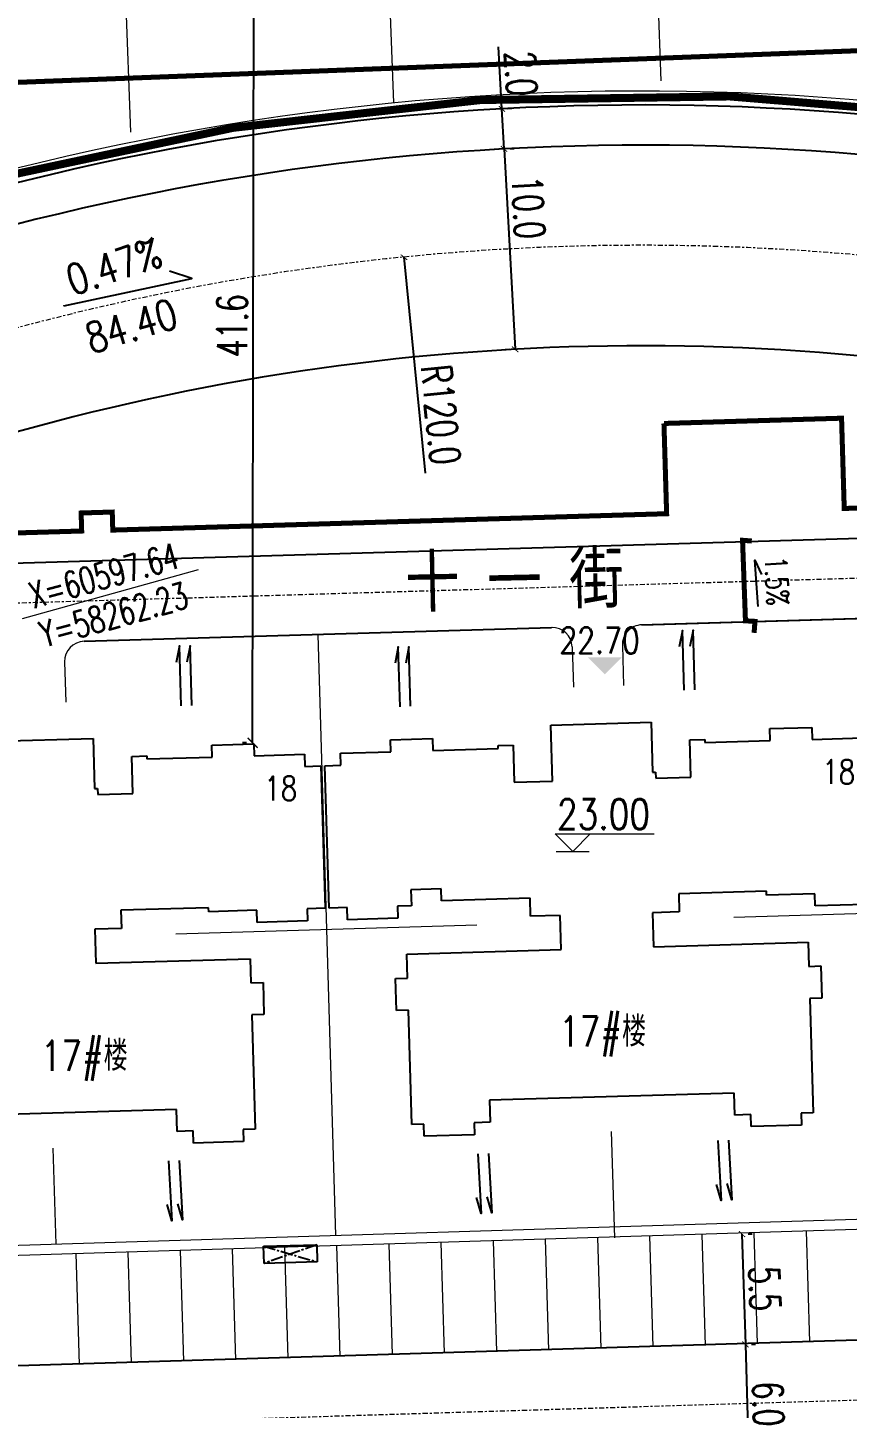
# Model space of a CAD drawing. Header units: inches. Extents: x 393 to 1582, y 246 to 1188.
# Drawn here: x 1228.2 to 1269.1, y 766.8 to 835.6 of the extents above; entities that cross this region are included whole.
import ezdxf

# ---------------------------------------------------------------- set-up
doc = ezdxf.new("R2010")
doc.units = ezdxf.units.IN
doc.header["$MEASUREMENT"] = 0
for name, pattern in [('ACAD_ISO10W100', [18.5, 12, -3, 0.5, -3]), ('CENTERX2', [4, 2.5, -0.5, 0.5, -0.5]), ('DASH', [0.35, 0.25, -0.1]), ('DASHED2', [0.375, 0.25, -0.125]), ('DOTE', [2.42, 2, -0.2, 0.02, -0.2])]:
    doc.linetypes.add(name, pattern=pattern)
for name, color, linetype, lineweight in [('buildelev', 2, 'Continuous', 20), ('FENCE', 100, 'Continuous', 18), ('parking', 30, 'Continuous', 18), ('ROAD', 1, 'Continuous', 25), ('ROAD-CENTER', 7, 'CENTERX2', 18), ('ROAD-ZB', 4, 'Continuous', 15), ('walk', 2, 'Continuous', 18), ('围墙', 75, 'FENCELINE1', 15), ('建筑型号', 2, 'Continuous', 18)]:
    doc.layers.add(name, color=color, linetype=linetype, lineweight=lineweight)
for name, color, linetype in [('DIM', 4, 'Continuous'), ('drain', 4, 'Continuous'), ('ELEV', 1, 'Continuous'), ('PUB_TEXT', 7, 'Continuous'), ('ROAD-TEXT', 4, 'Continuous'), ('roaddim', 2, 'Continuous'), ('roadradiu', 3, 'Continuous'), ('rod', 1, 'Continuous'), ('外墙', 42, 'Continuous'), ('建筑层数', 7, 'Continuous'), ('车库边线', 4, 'DOTE')]:
    doc.layers.add(name, color=color, linetype=linetype)
doc.styles.add('-黑体', font='simhei.ttf', dxfattribs={"width": 0.8})
doc.styles.add('_HZTXT', font='txt.shx', dxfattribs={"width": 0.8, "bigfont": 'hztxt.shx'})
doc.styles.add('DIM_FONT', font='SIMPLEX.shx', dxfattribs={"width": 0.8})
doc.styles.add('HZ', font='simplex.shx', dxfattribs={"width": 0.7, "bigfont": 'hztxt.shx'})
doc.styles.add('RO', font='romans.shx', dxfattribs={"width": 0.8})
doc.linetypes.add('FENCELINE1', pattern='A,0.25,-0.1,[133,ltypeshp.shx,S=0.1,R=0,X=-0.1,Y=0],-0.1,1', length=1.45)
doc.dimstyles.new('NORMAL', dxfattribs={"dimtxt": 1.5, "dimasz": 0.3, "dimexe": 0.5, "dimexo": 0.3, "dimgap": 0.3, "dimtad": 1, "dimdec": 1, "dimzin": 1, "dimdsep": 46, "dimtxsty": 'HZ', "dimblk": 'ARCHTICK', "dimcen": 0, "dimclrt": 256, "dimadec": 0, "dimazin": 0, "dimtfac": 1, "dimtdec": 1, "dimtofl": 0, "dimtmove": 0, "dimatfit": 3, "dimldrblk": 'ARCHTICK', "dimfxl": 1, "dimtolj": 2, "dimtzin": 0, "dimarcsym": 0})

# ---------------------------------------------------------------- blocks, each defined once
blk = doc.blocks.new('_ARCHTICK')
at = {"color": 0, "linetype": 'ByBlock', "const_width": 0.15}
blk.add_lwpolyline([(-0.5, -0.5), (0.5, 0.5)], dxfattribs=at)
blk = doc.blocks.new('*D66')
at = {"layer": 'DEFPOINTS', "color": 0, "ltscale": 0.3, "transparency": 16777216}
for p in [(1251.849, 831.529), (1251.849, 831.529), (1251.959, 829.532)]:
    blk.add_point(p, dxfattribs=at)
at = {"layer": 'roaddim', "color": 0, "lineweight": -2, "ltscale": 0.3, "transparency": 16777216}
for p, q in [((1251.849, 831.529), (1251.678, 834.624)), ((1251.959, 829.532), (1251.849, 831.529)), ((1252.148, 831.545), (1252.348, 831.556)), ((1252.258, 829.548), (1252.458, 829.559))]:
    blk.add_line(p, q, dxfattribs=at)
at = {"layer": 'roaddim', "color": 0, "lineweight": -2, "ltscale": 0.3, "transparency": 16777216, "xscale": 0.3, "yscale": 0.3, "zscale": 0.3}
for p, rotation in [((1251.849, 831.529), 93.15554104639143), ((1251.959, 829.532), 273.1555410463914)]:
    blk.add_blockref('_ARCHTICK', p, dxfattribs=dict(at, rotation=rotation))
at = {"layer": 'roaddim', "ltscale": 0.3, "transparency": 16777216, "insert": (1252.803, 833.284), "char_height": 1.5, "attachment_point": 5, "rotation": 273.15554, "style": 'HZ'}
blk.add_mtext('\\A2;2.0', dxfattribs=at)
blk = doc.blocks.new('*D67')
at = {"layer": 'DEFPOINTS', "color": 0, "ltscale": 0.3, "transparency": 16777216}
for p in [(1251.959, 829.532), (1252.509, 819.547), (1252.509, 819.547)]:
    blk.add_point(p, dxfattribs=at)
at = {"layer": 'roaddim', "color": 0, "lineweight": -2, "ltscale": 0.3, "transparency": 16777216}
for p, q in [((1251.659, 829.515), (1251.459, 829.504)), ((1251.959, 829.532), (1252.509, 819.547)), ((1252.21, 819.531), (1252.01, 819.52))]:
    blk.add_line(p, q, dxfattribs=at)
at = {"layer": 'roaddim', "color": 0, "lineweight": -2, "ltscale": 0.3, "transparency": 16777216, "xscale": 0.3, "yscale": 0.3, "zscale": 0.3}
for p, rotation in [((1251.959, 829.532), 93.1555410463128), ((1252.509, 819.547), 273.1555410463128)]:
    blk.add_blockref('_ARCHTICK', p, dxfattribs=dict(at, rotation=rotation))
at = {"layer": 'roaddim', "ltscale": 0.3, "transparency": 16777216, "insert": (1253.171, 826.616), "char_height": 1.5, "attachment_point": 5, "rotation": 273.15554, "style": 'HZ'}
blk.add_mtext('\\A2;10.0', dxfattribs=at)
blk = doc.blocks.new('*D74')
at = {"layer": 'DEFPOINTS', "color": 0, "ltscale": 0.3, "transparency": 16777216}
for p in [(1263.81, 775.452), (1263.979, 769.954), (1263.979, 769.954)]:
    blk.add_point(p, dxfattribs=at)
at = {"layer": 'roaddim', "color": 0, "lineweight": -2, "ltscale": 0.3, "transparency": 16777216}
for p, q in [((1263.81, 775.452), (1263.979, 769.954)), ((1264.11, 775.461), (1264.31, 775.467)), ((1264.279, 769.963), (1264.479, 769.969))]:
    blk.add_line(p, q, dxfattribs=at)
at = {"layer": 'roaddim', "color": 0, "lineweight": -2, "ltscale": 0.3, "transparency": 16777216, "xscale": 0.3, "yscale": 0.3, "zscale": 0.3}
for p, rotation in [((1263.81, 775.452), 91.7585100208513), ((1263.979, 769.954), 271.7585100208513)]:
    blk.add_blockref('_ARCHTICK', p, dxfattribs=dict(at, rotation=rotation))
at = {"layer": 'roaddim', "ltscale": 0.3, "transparency": 16777216, "insert": (1264.944, 772.735), "char_height": 1.5, "attachment_point": 5, "rotation": 271.75851, "style": 'HZ'}
blk.add_mtext('\\A2;5.5', dxfattribs=at)
blk = doc.blocks.new('*D75')
at = {"layer": 'DEFPOINTS', "color": 0, "ltscale": 0.3, "transparency": 16777216}
for p in [(1263.979, 769.954), (1264.164, 763.957), (1264.164, 763.957)]:
    blk.add_point(p, dxfattribs=at)
at = {"layer": 'roaddim', "color": 0, "lineweight": -2, "ltscale": 0.3, "transparency": 16777216}
for p, q in [((1263.979, 769.954), (1264.164, 763.957)), ((1264.279, 769.963), (1264.479, 769.97)), ((1264.464, 763.966), (1264.664, 763.972))]:
    blk.add_line(p, q, dxfattribs=at)
at = {"layer": 'roaddim', "color": 0, "lineweight": -2, "ltscale": 0.3, "transparency": 16777216, "xscale": 0.3, "yscale": 0.3, "zscale": 0.3}
for p, rotation in [((1263.979, 769.954), 91.76385416396388), ((1264.164, 763.957), 271.7638541639639)]:
    blk.add_blockref('_ARCHTICK', p, dxfattribs=dict(at, rotation=rotation))
at = {"layer": 'roaddim', "ltscale": 0.3, "transparency": 16777216, "insert": (1265.121, 766.988), "char_height": 1.5, "attachment_point": 5, "rotation": 271.76385, "style": 'HZ'}
blk.add_mtext('\\A2;6.0', dxfattribs=at)
blk = doc.blocks.new('bg')
at = {"layer": 'buildelev'}
blk.add_line((403415.903, 597892.095), (403417.408, 597892.095), dxfattribs=at)
blk.add_lwpolyline([(403417.451, 597892.89), (403416.656, 597892.095), (403415.86, 597892.89), (403420.35, 597892.89)], dxfattribs=at)
blk = doc.blocks.new('psss')
at = {"layer": 'drain', "ltscale": 3}
for points in [[(-2.979, 0.527), (0.007, 0.531), (-0.808, 0.714)], [(-2.967, -0.004), (0, 0), (-0.815, 0.183)]]:
    blk.add_lwpolyline(points, dxfattribs=at)
blk = doc.blocks.new('*D135')
at = {"layer": 'DEFPOINTS', "color": 0, "ltscale": 0.3, "transparency": 16777216}
for p in [(1335.248, 770.716), (1230.658, 748.136)]:
    blk.add_point(p, dxfattribs=at)
at = {"layer": 'roadradiu', "color": 0, "lineweight": -2, "ltscale": 0.3, "transparency": 16777216}
blk.add_line((1329.139, 769.397), (1335.248, 770.716), dxfattribs=at)
at = {"layer": 'roadradiu', "color": 0, "lineweight": -2, "ltscale": 0.3, "transparency": 16777216, "xscale": 0.3, "yscale": 0.3, "zscale": 0.3, "rotation": 12.18248705883237}
blk.add_blockref('_ARCHTICK', (1335.248, 770.716), dxfattribs=at)
at = {"layer": 'roadradiu', "ltscale": 0.3, "transparency": 16777216, "insert": (1331.679, 771.019), "char_height": 1.5, "attachment_point": 5, "rotation": 12.18249, "style": 'HZ'}
blk.add_mtext('\\A2;R107.0', dxfattribs=at)
blk = doc.blocks.new('*D139')
at = {"layer": 'DEFPOINTS', "color": 0, "ltscale": 0.3, "transparency": 16777216}
for p in [(1246.977, 824.134), (1258.84, 704.721)]:
    blk.add_point(p, dxfattribs=at)
at = {"layer": 'roadradiu', "color": 0, "lineweight": -2, "ltscale": 0.3, "transparency": 16777216}
blk.add_line((1248.046, 813.373), (1246.977, 824.134), dxfattribs=at)
at = {"layer": 'roadradiu', "color": 0, "lineweight": -2, "ltscale": 0.3, "transparency": 16777216, "xscale": 0.3, "yscale": 0.3, "zscale": 0.3, "rotation": 95.67334587972145}
blk.add_blockref('_ARCHTICK', (1246.977, 824.134), dxfattribs=at)
at = {"layer": 'roadradiu', "ltscale": 0.3, "transparency": 16777216, "insert": (1248.811, 816.288), "char_height": 1.5, "attachment_point": 5, "rotation": 275.67335, "style": 'HZ'}
blk.add_mtext('\\A2;R120.0', dxfattribs=at)
blk = doc.blocks.new('*D140')
at = {"layer": 'DEFPOINTS', "color": 0, "ltscale": 0.3, "transparency": 16777216}
for p in [(1191.731, 804.202), (1258.84, 704.721)]:
    blk.add_point(p, dxfattribs=at)
at = {"layer": 'roadradiu', "color": 0, "lineweight": -2, "ltscale": 0.3, "transparency": 16777216}
blk.add_line((1198.838, 793.668), (1191.731, 804.202), dxfattribs=at)
at = {"layer": 'roadradiu', "color": 0, "lineweight": -2, "ltscale": 0.3, "transparency": 16777216, "xscale": 0.3, "yscale": 0.3, "zscale": 0.3, "rotation": 124.0031760969776}
blk.add_blockref('_ARCHTICK', (1191.731, 804.202), dxfattribs=at)
at = {"layer": 'roadradiu', "ltscale": 0.3, "transparency": 16777216, "insert": (1198.128, 796.597), "char_height": 1.5, "attachment_point": 5, "rotation": 304.00318, "style": 'HZ'}
blk.add_mtext('\\A2;R120.0', dxfattribs=at)
blk = doc.blocks.new('A$C72E4118A')
at = {"layer": 'ROAD-TEXT', "const_width": 0.25}
blk.add_lwpolyline([(4.677, 1.103), (4.102, 1.097), (4.114, 0.623), (0.128, 0.141), (0.125, 0.601)], dxfattribs=at)
at = {"layer": 'ROAD-TEXT'}
blk.add_lwpolyline([(3.357, 1.194), (1.058, 0.84), (1.748, 1.227)], dxfattribs=at)
at = {"layer": 'ROAD-TEXT', "style": 'RO', "width": 0.7}
blk.add_text('1.5%', height=1.1, rotation=7.662, dxfattribs=at).set_placement((0.872, 1.311))
blk = doc.blocks.new('*D108')
at = {"layer": 'DEFPOINTS', "color": 0, "ltscale": 0.3, "transparency": 16777216}
for p in [(1123.957, 1187.983), (1247.519, 525.406)]:
    blk.add_point(p, dxfattribs=at)
at = {"layer": 'roadradiu', "color": 0, "lineweight": -2, "ltscale": 0.3, "transparency": 16777216}
blk.add_line((1246.336, 531.746), (1247.519, 525.406), dxfattribs=at)
at = {"layer": 'roadradiu', "color": 0, "lineweight": -2, "ltscale": 0.3, "transparency": 16777216, "xscale": 0.3, "yscale": 0.3, "zscale": 0.3, "rotation": 280.5635434118076}
blk.add_blockref('_ARCHTICK', (1247.519, 525.406), dxfattribs=at)
at = {"layer": 'roadradiu', "ltscale": 0.3, "transparency": 16777216, "insert": (1247.905, 529.063), "char_height": 1.5, "attachment_point": 5, "rotation": 280.56354, "style": 'HZ'}
blk.add_mtext('\\A2;R674.0', dxfattribs=at)
blk = doc.blocks.new('*D82')
at = {"layer": 'DEFPOINTS', "color": 0, "ltscale": 0.3, "transparency": 16777216}
for p in [(1232.074, 857.041), (1319.243, 808.034)]:
    blk.add_point(p, dxfattribs=at)
at = {"layer": 'roadradiu', "color": 0, "lineweight": -2, "ltscale": 0.3, "transparency": 16777216}
blk.add_line((1313.733, 811.132), (1319.243, 808.034), dxfattribs=at)
at = {"layer": 'roadradiu', "color": 0, "lineweight": -2, "ltscale": 0.3, "transparency": 16777216, "xscale": 0.3, "yscale": 0.3, "zscale": 0.3, "rotation": 330.6550113906952}
blk.add_blockref('_ARCHTICK', (1319.243, 808.034), dxfattribs=at)
at = {"layer": 'roadradiu', "ltscale": 0.3, "transparency": 16777216, "insert": (1316.71, 810.663), "char_height": 1.5, "attachment_point": 5, "rotation": 330.65501, "style": 'HZ'}
blk.add_mtext('\\A2;R100.0', dxfattribs=at)
blk = doc.blocks.new('*D295')
at = {"layer": 'DEFPOINTS', "color": 0, "ltscale": 0.3, "transparency": 16777216}
for p in [(1232.074, 857.041), (1328.713, 831.332)]:
    blk.add_point(p, dxfattribs=at)
at = {"layer": 'roadradiu', "color": 0, "lineweight": -2, "ltscale": 0.3, "transparency": 16777216}
blk.add_line((1317.895, 834.21), (1328.713, 831.332), dxfattribs=at)
at = {"layer": 'roadradiu', "color": 0, "lineweight": -2, "ltscale": 0.3, "transparency": 16777216, "xscale": 0.3, "yscale": 0.3, "zscale": 0.3, "rotation": 345.1025983224119}
blk.add_blockref('_ARCHTICK', (1328.713, 831.332), dxfattribs=at)
at = {"layer": 'roadradiu', "ltscale": 0.3, "transparency": 16777216, "insert": (1320.895, 834.499), "char_height": 1.5, "attachment_point": 5, "rotation": 345.1026, "style": 'HZ'}
blk.add_mtext('\\A2;R100.0', dxfattribs=at)
blk = doc.blocks.new('*D457')
at = {"layer": 'DEFPOINTS', "color": 0, "ltscale": 0.3, "transparency": 16777216}
for p in [(1239.499, 841.511), (1239.499, 841.511), (1239.436, 799.933)]:
    blk.add_point(p, dxfattribs=at)
at = {"layer": 'DIM', "color": 0, "lineweight": -2, "ltscale": 0.3, "transparency": 16777216}
for p, q in [((1239.199, 841.511), (1238.999, 841.511)), ((1239.436, 799.933), (1239.499, 841.511)), ((1239.136, 799.933), (1238.936, 799.934))]:
    blk.add_line(p, q, dxfattribs=at)
at = {"layer": 'DIM', "color": 0, "lineweight": -2, "ltscale": 0.3, "transparency": 16777216, "xscale": 0.5, "yscale": 0.5, "zscale": 0.5}
for p, rotation in [((1239.499, 841.511), 89.91269527536708), ((1239.436, 799.933), 269.9126952753671)]:
    blk.add_blockref('_ARCHTICK', p, dxfattribs=dict(at, rotation=rotation))
at = {"layer": 'DIM', "ltscale": 0.3, "transparency": 16777216, "insert": (1238.418, 820.723), "char_height": 1.5, "attachment_point": 5, "rotation": 89.9127, "style": 'HZ'}
blk.add_mtext('\\A2;41.6', dxfattribs=at)
blk = doc.blocks.new('*D366')
at = {"layer": 'DEFPOINTS', "color": 0, "ltscale": 0.3, "transparency": 16777216}
for p in [(1186.267, 889.56), (1351.243, 417.562)]:
    blk.add_point(p, dxfattribs=at)
at = {"layer": 'roadradiu', "color": 0, "lineweight": -2, "ltscale": 0.3, "transparency": 16777216}
blk.add_line((1189.23, 881.081), (1186.267, 889.56), dxfattribs=at)
at = {"layer": 'roadradiu', "color": 0, "lineweight": -2, "ltscale": 0.3, "transparency": 16777216, "xscale": 0.5, "yscale": 0.5, "zscale": 0.5, "rotation": 109.2659378040136}
blk.add_blockref('_ARCHTICK', (1186.267, 889.56), dxfattribs=at)
at = {"layer": 'roadradiu', "ltscale": 0.3, "transparency": 16777216, "insert": (1189.256, 884.189), "char_height": 1.5, "attachment_point": 5, "rotation": 289.26594, "style": 'HZ'}
blk.add_mtext('\\A2;R500.0', dxfattribs=at)
blk = doc.blocks.new('*D367')
at = {"layer": 'DEFPOINTS', "color": 0, "ltscale": 0.3, "transparency": 16777216}
for p in [(1102.7, 855.811), (1268.804, 491.93)]:
    blk.add_point(p, dxfattribs=at)
at = {"layer": 'roadradiu', "color": 0, "lineweight": -2, "ltscale": 0.3, "transparency": 16777216}
blk.add_line((1105.544, 849.58), (1102.7, 855.811), dxfattribs=at)
at = {"layer": 'roadradiu', "color": 0, "lineweight": -2, "ltscale": 0.3, "transparency": 16777216, "xscale": 0.5, "yscale": 0.5, "zscale": 0.5, "rotation": 114.5356906864757}
blk.add_blockref('_ARCHTICK', (1102.7, 855.811), dxfattribs=at)
at = {"layer": 'roadradiu', "ltscale": 0.3, "transparency": 16777216, "insert": (1105.285, 852.676), "char_height": 1.5, "attachment_point": 5, "rotation": 294.53569, "style": 'HZ'}
blk.add_mtext('\\A2;R400.0', dxfattribs=at)
blk = doc.blocks.new('*D368')
at = {"layer": 'DEFPOINTS', "color": 0, "ltscale": 0.3, "transparency": 16777216}
for p in [(1082.317, 845.798), (1268.804, 491.93)]:
    blk.add_point(p, dxfattribs=at)
at = {"layer": 'roadradiu', "color": 0, "lineweight": -2, "ltscale": 0.3, "transparency": 16777216}
blk.add_line((1085.511, 839.738), (1082.317, 845.798), dxfattribs=at)
at = {"layer": 'roadradiu', "color": 0, "lineweight": -2, "ltscale": 0.3, "transparency": 16777216, "xscale": 0.5, "yscale": 0.5, "zscale": 0.5, "rotation": 117.7890269071793}
blk.add_blockref('_ARCHTICK', (1082.317, 845.798), dxfattribs=at)
at = {"layer": 'roadradiu', "ltscale": 0.3, "transparency": 16777216, "insert": (1085.076, 842.815), "char_height": 1.5, "attachment_point": 5, "rotation": 297.78903, "style": 'HZ'}
blk.add_mtext('\\A2;R400.0', dxfattribs=at)
blk = doc.blocks.new('*D434')
at = {"layer": 'DEFPOINTS', "color": 0, "ltscale": 0.3, "transparency": 16777216}
for p in [(1221.874, 867.512), (1243.672, 769.917)]:
    blk.add_point(p, dxfattribs=at)
at = {"layer": 'roadradiu', "color": 0, "lineweight": -2, "ltscale": 0.3, "transparency": 16777216}
blk.add_line((1223.323, 861.022), (1221.874, 867.512), dxfattribs=at)
at = {"layer": 'roadradiu', "color": 0, "lineweight": -2, "ltscale": 0.3, "transparency": 16777216, "xscale": 0.3, "yscale": 0.3, "zscale": 0.3, "rotation": 102.5908077543204}
blk.add_blockref('_ARCHTICK', (1221.874, 867.512), dxfattribs=at)
at = {"layer": 'roadradiu', "ltscale": 0.3, "transparency": 16777216, "insert": (1223.732, 864.008), "char_height": 1.5, "attachment_point": 5, "rotation": 282.59081, "style": 'HZ'}
blk.add_mtext('\\A2;R100.0', dxfattribs=at)

msp = doc.modelspace()

# ---------------------------------------------------------------- linework, layer by layer
at = {"layer": 'ELEV', "color": 0}
msp.add_solid([(1256.126, 804.201), (1257.824, 804.201), (1256.975, 803.352)], dxfattribs=at)
at = {"layer": 'FENCE', "color": 0, "linetype": 'DASH', "ltscale": 0.3, "const_width": 0.4}
msp.add_lwpolyline([(1299.672, 825.506, 0.171917), (1214.52, 824.271, 0.026437), (1202.152, 818.926, 0.095515), (1163.758, 789.667, 0.095515)], format="xyb", dxfattribs=at)
at = {"layer": 'parking', "color": 0}
for p, q in [((1303.39, 776.718), (1176.05, 772.797)), ((1264.408, 775.518), (1264.572, 770.004)), ((1267.007, 775.598), (1267.17, 770.081)), ((1243.618, 774.877), (1243.782, 769.345)), ((1246.217, 774.957), (1246.38, 769.444)), ((1248.816, 775.037), (1248.979, 769.521)), ((1251.415, 775.117), (1251.578, 769.598)), ((1254.013, 775.197), (1254.177, 769.675)), ((1256.612, 775.278), (1256.776, 769.752)), ((1259.211, 775.358), (1259.375, 769.829)), ((1261.81, 775.438), (1261.973, 769.906)), ((1230.624, 774.477), (1230.788, 768.961)), ((1233.223, 774.557), (1233.387, 769.038)), ((1235.822, 774.637), (1235.985, 769.115)), ((1238.421, 774.717), (1238.584, 769.192)), ((1241.02, 774.797), (1241.183, 769.268))]:
    msp.add_line(p, q, dxfattribs=at)
at = {"layer": 'ROAD', "color": 0}
msp.add_lwpolyline([(1285.176, 810.762, 0.803436), (1285.334, 816.619, 0.006181), (1283.866, 816.965, 0.13471), (1223.076, 814.019, 0.740683), (1223.174, 809.237, 0.076372), (1226.291, 808.852), (1283.199, 810.536)], format="xyb", dxfattribs=at)
for radius in [127, 125]:
    msp.add_arc((1258.84, 704.721), radius, 77.43041, 112.1285, dxfattribs=at)
at = {"layer": 'ROAD-CENTER', "color": 5, "ltscale": 0.1}
for p, q in [((1283.163, 808.534), (1226.253, 806.85)), ((1335.563, 769.205), (1154.29, 763.622))]:
    msp.add_line(p, q, dxfattribs=at)
msp.add_arc((1258.84, 704.721), 120, 77.43041, 155.92837, dxfattribs=at)
at = {"layer": 'ROAD-TEXT', "color": 0}
msp.add_lwpolyline([(1230.032, 821.718), (1230.032, 821.718), (1236.411, 823.07), (1235.291, 823.444)], dxfattribs=at)
at = {"layer": 'ROAD-ZB', "color": 0, "ltscale": 0.3}
msp.add_lwpolyline([(1227.965, 806.133), (1236.731, 808.575)], dxfattribs=at)
at = {"layer": 'rod', "color": 0, "ltscale": 0.3}
for p, q in [((1258.821, 805.814), (1282.111, 806.502)), ((1231.04, 804.994), (1254.323, 805.682)), ((1318.935, 771.694), (1178.728, 767.376))]:
    msp.add_line(p, q, dxfattribs=at)
at = {"layer": 'walk', "color": 0}
for p, q in [((1255.352, 804.712), (1255.411, 802.711)), ((1257.851, 804.785), (1257.91, 802.785)), ((1230.07, 803.966), (1230.127, 801.962))]:
    msp.add_line(p, q, dxfattribs=at)
at = {"layer": 'walk', "color": 0, "ltscale": 0.3}
for centre, start, end in [((1258.85, 804.815, 0), 91.69151, 181.69492), ((1254.352, 804.682, 0), 1.69492, 91.69151), ((1231.07, 803.995, 0), 91.69151, 181.6232)]:
    msp.add_arc(centre, 1, start, end, dxfattribs=at)
at = {"layer": '围墙', "color": 0, "ltscale": 0.2}
for p, q in [((1246.469, 831.821), (1245.681, 852.751)), ((1259.787, 832.918), (1259.467, 841.412)), ((1233.365, 830.365), (1232.986, 840.415)), ((1282.132, 806.503), (1258.764, 805.811)), ((1254.384, 805.682), (1230.959, 804.988)), ((1242.678, 805.336), (1243.565, 775.376)), ((1263.403, 791.242), (1278.341, 791.684)), ((1235.616, 790.42), (1250.609, 790.863)), ((1257.474, 775.266), (1257.317, 780.557)), ((1229.642, 774.947), (1229.506, 779.734)), ((1304.663, 777.257), (1207.265, 774.258))]:
    msp.add_line(p, q, dxfattribs=at)
msp.add_lwpolyline([(1299.739, 825.663, 0.172251), (1214.451, 824.458, 0.026437), (1202.063, 819.106, 0.095342), (1163.667, 789.866, 0.095342)], format="xyb", dxfattribs=at)
at = {"layer": '外墙', "color": 2, "ltscale": 0.1}
for p, q in [((1254.281, 800.822), (1259.279, 800.969)), ((1259.279, 800.969), (1259.353, 798.47)), ((1254.364, 798.023), (1254.281, 800.822)), ((1265.191, 800.643), (1267.291, 800.705)), ((1265.209, 800.043), (1265.191, 800.643)), ((1267.291, 800.705), (1267.308, 800.105)), ((1226.494, 800.005), (1231.491, 800.152)), ((1231.491, 800.152), (1231.565, 797.653)), ((1237.404, 799.825), (1239.503, 799.887)), ((1237.421, 799.226), (1237.404, 799.825)), ((1239.503, 799.887), (1239.52, 799.287)), ((1246.3, 800.087), (1248.399, 800.149)), ((1246.317, 799.487), (1246.3, 800.087)), ((1248.399, 800.149), (1248.416, 799.549)), ((1248.416, 799.549), (1251.665, 799.645)), ((1251.661, 799.795), (1252.41, 799.817)), ((1251.665, 799.645), (1251.661, 799.795)), ((1252.41, 799.817), (1252.465, 797.968)), ((1261.206, 800.076), (1261.956, 800.098)), ((1261.261, 798.226), (1261.206, 800.076)), ((1261.956, 800.098), (1261.961, 799.948)), ((1261.961, 799.948), (1265.209, 800.043)), ((1267.308, 800.105), (1269.807, 800.179)), ((1233.418, 799.258), (1234.168, 799.28)), ((1233.473, 797.409), (1233.418, 799.258)), ((1234.168, 799.28), (1234.173, 799.13)), ((1234.173, 799.13), (1237.421, 799.226)), ((1239.52, 799.287), (1242.019, 799.361)), ((1242.019, 799.361), (1242.037, 798.761)), ((1243.818, 799.414), (1246.317, 799.487)), ((1243.836, 798.814), (1243.818, 799.414)), ((1242.037, 798.761), (1242.836, 798.785)), ((1242.836, 798.785), (1243.045, 791.688)), ((1243.036, 798.791), (1243.836, 798.814)), ((1243.245, 791.694), (1243.036, 798.791)), ((1259.353, 798.47), (1259.503, 798.475)), ((1259.503, 798.475), (1259.512, 798.175)), ((1259.512, 798.175), (1261.261, 798.226)), ((1231.565, 797.653), (1231.715, 797.657)), ((1231.715, 797.657), (1231.724, 797.357)), ((1252.465, 797.968), (1254.364, 798.023)), ((1231.724, 797.357), (1233.473, 797.409)), ((1248.819, 792.658), (1247.32, 792.614)), ((1247.32, 792.614), (1247.343, 791.814)), ((1248.837, 792.058), (1248.819, 792.658)), ((1253.255, 792.188), (1248.837, 792.058)), ((1253.281, 791.289), (1253.255, 792.188)), ((1265.03, 792.535), (1260.662, 792.406)), ((1260.662, 792.406), (1260.688, 791.507)), ((1265.036, 792.335), (1265.03, 792.535)), ((1267.435, 792.405), (1265.036, 792.335)), ((1267.452, 791.806), (1267.435, 792.405)), ((1237.242, 791.717), (1232.874, 791.589)), ((1232.874, 791.589), (1232.9, 790.689)), ((1237.248, 791.517), (1237.242, 791.717)), ((1239.647, 791.588), (1237.248, 791.517)), ((1239.664, 790.988), (1239.647, 791.588)), ((1243.045, 791.688), (1242.146, 791.661)), ((1242.146, 791.661), (1242.163, 791.062)), ((1244.145, 791.72), (1243.245, 791.694)), ((1244.162, 791.12), (1244.145, 791.72)), ((1247.343, 791.814), (1246.644, 791.794)), ((1246.644, 791.794), (1246.661, 791.194)), ((1260.688, 791.507), (1259.359, 791.468)), ((1259.359, 791.468), (1259.409, 789.768)), ((1269.951, 791.879), (1267.452, 791.806)), ((1232.9, 790.689), (1231.571, 790.65)), ((1231.571, 790.65), (1231.621, 788.951)), ((1242.163, 791.062), (1239.664, 790.988)), ((1246.661, 791.194), (1244.162, 791.12)), ((1254.761, 791.332), (1253.281, 791.289)), ((1254.811, 789.633), (1254.761, 791.332)), ((1259.409, 789.768), (1267.105, 789.995)), ((1267.105, 789.995), (1267.141, 788.795)), ((1247.114, 789.407), (1254.811, 789.633)), ((1247.149, 788.207), (1247.114, 789.407)), ((1231.621, 788.951), (1239.318, 789.177)), ((1239.318, 789.177), (1239.353, 787.978)), ((1267.141, 788.795), (1267.741, 788.813)), ((1267.741, 788.813), (1267.788, 787.214)), ((1239.353, 787.978), (1239.953, 787.995)), ((1239.953, 787.995), (1240, 786.396)), ((1246.55, 788.189), (1247.149, 788.207)), ((1246.597, 786.59), (1246.55, 788.189)), ((1267.788, 787.214), (1267.188, 787.196)), ((1247.196, 786.608), (1246.597, 786.59)), ((1247.364, 780.91), (1247.196, 786.608)), ((1267.188, 787.196), (1267.355, 781.498)), ((1240, 786.396), (1239.4, 786.378)), ((1239.4, 786.378), (1239.568, 780.681)), ((1263.425, 782.483), (1251.23, 782.124)), ((1263.457, 781.384), (1263.425, 782.483)), ((1251.23, 782.124), (1251.262, 781.025)), ((1235.637, 781.666), (1223.442, 781.307)), ((1235.669, 780.566), (1235.637, 781.666)), ((1251.262, 781.025), (1250.463, 781.001)), ((1264.257, 781.407), (1263.457, 781.384)), ((1264.274, 780.807), (1264.257, 781.407)), ((1267.355, 781.498), (1266.756, 781.481)), ((1266.756, 781.481), (1266.773, 780.881)), ((1236.469, 780.59), (1235.669, 780.566)), ((1236.486, 779.99), (1236.469, 780.59)), ((1239.568, 780.681), (1238.968, 780.663)), ((1238.968, 780.663), (1238.985, 780.063)), ((1247.964, 780.928), (1247.364, 780.91)), ((1247.982, 780.328), (1247.964, 780.928)), ((1250.48, 780.402), (1247.982, 780.328)), ((1250.463, 781.001), (1250.48, 780.402)), ((1266.773, 780.881), (1264.274, 780.807)), ((1238.985, 780.063), (1236.486, 779.99))]:
    msp.add_line(p, q, dxfattribs=at)
at = {"layer": '车库边线', "color": 0, "linetype": 'DASHED2', "const_width": 0.25}
for points in [[(1071.366, 884.941), (1176.814, 927.962), (1299.043, 960.862), (1330.203, 965.934), (1337.126, 938.302), (1337.126, 938.302), (1337.126, 938.302), (1337.126, 938.302), (1333.68, 923.68), (1326.278, 923.401), (1328.57, 862.578), (1328.57, 862.578), (1329.545, 836.684), (1319.587, 836.309), (1224.423, 832.725), (1164.639, 799.154), (1164.639, 799.154), (1164.639, 799.154), (1164.639, 799.154), (1164.639, 799.154), (1115.13, 723.925)], [(1327.958, 732.876), (1326.788, 772.419), (1301.951, 807.089), (1287.058, 806.649), (1286.895, 812.146), (1278.899, 811.909), (1278.872, 812.809), (1277.323, 812.763), (1277.349, 811.864), (1268.903, 811.614), (1268.77, 816.112), (1259.924, 815.85)], [(1259.924, 815.85), (1260.057, 811.352), (1232.469, 810.536), (1232.443, 811.435), (1230.893, 811.389), (1230.92, 810.49), (1222.923, 810.253), (1223.086, 804.755), (1207.749, 804.302), (1184.656, 771.182), (1183.918, 771.696), (1183.318, 770.835), (1184.055, 770.32), (1173.988, 755.882)]]:
    msp.add_lwpolyline(points, dxfattribs=at)
at = {"layer": '车库边线', "color": 0, "ltscale": 100}
msp.add_lwpolyline([(1239.978, 774.842), (1242.627, 774.921), (1242.652, 774.071), (1240.003, 773.993), (1239.978, 774.842)], dxfattribs=at)
at = {"layer": '车库边线', "color": 0, "ltscale": 0.3}
for points in [[(1239.978, 774.842), (1242.652, 774.071)], [(1242.627, 774.921), (1240.003, 773.993)]]:
    msp.add_lwpolyline(points, dxfattribs=at)

# ---------------------------------------------------------------- block references
at = {"layer": 'buildelev', "color": 0, "linetype": 'Continuous', "xscale": 1.099999999998545, "yscale": 1.099999999998545, "zscale": 1.1}
msp.add_blockref('bg', (-442502.945, -656886.784), dxfattribs=at)
at = {"layer": 'ROAD', "color": 0, "rotation": 91.62464345549249}
for p in [(1261.374, 805.548), (1236.319, 804.768), (1247.219, 804.725)]:
    msp.add_blockref('psss', p, dxfattribs=at)
at = {"layer": 'ROAD', "color": 0, "xscale": -1, "rotation": 93.3095437502972}
for p in [(1263.301, 777.165), (1235.937, 776.156), (1251.35, 776.511)]:
    msp.add_blockref('psss', p, dxfattribs=at)
at = {"layer": 'ROAD-TEXT', "color": 0, "linetype": 'ACAD_ISO10W100', "ltscale": 0.3, "rotation": 265.1706016418354}
msp.add_blockref('A$C72E4118A', (1263.709, 810.167), dxfattribs=at)

# ---------------------------------------------------------------- texts
at = {"layer": 'buildelev', "color": 0, "style": 'RO', "width": 0.8}
msp.add_text('23.00', height=1.5, dxfattribs=at).set_placement((1254.599, 795.628))
at = {"layer": 'ELEV', "color": 0, "style": 'DIM_FONT', "width": 0.8}
msp.add_text('22.70', height=1.3, rotation=359.67116, dxfattribs=at).set_placement((1254.705, 804.403))
at = {"layer": 'PUB_TEXT', "color": 0, "style": '-黑体', "width": 0.8}
msp.add_text('十 一 街', height=2.5, rotation=1.23375, dxfattribs=at).set_placement((1247.052, 806.72))
at = {"layer": 'ROAD-TEXT', "color": 0, "style": 'DIM_FONT', "width": 0.8}
for s, rotation, p in [('0.47%', 18.27038, (1230.468, 822.214)), ('84.40', 16.91481, (1231.396, 819.32))]:
    msp.add_text(s, height=1.5, rotation=rotation, dxfattribs=at).set_placement(p)
at = {"layer": 'ROAD-ZB', "color": 0, "ltscale": 0.3, "style": 'HZ', "width": 0.7}
for s, p in [('X=60597.64', (1228.504, 806.62)), ('Y=58262.23', (1229.044, 804.679))]:
    msp.add_text(s, height=1.3, rotation=15.57, dxfattribs=at).set_placement(p)
at = {"layer": '建筑型号', "color": 0, "style": '_HZTXT', "width": 0.8}
for p in [(1254.699, 784.798), (1228.878, 783.587)]:
    msp.add_text('17#楼', height=1.5, dxfattribs=at).set_placement(p)
at = {"layer": '建筑层数', "color": 0, "style": 'DIM_FONT', "width": 0.8}
for p in [(1267.802, 797.888), (1240.014, 797.066)]:
    msp.add_text('18', height=1.2, dxfattribs=at).set_placement(p)

# ---------------------------------------------------------------- dimensions: what is measured, and where the dimension line sits
at = {"layer": 'DIM', "color": 0, "ltscale": 0.3}
dim = msp.add_aligned_dim(p1=(1239.436, 799.933), p2=(1239.499, 841.511), distance=0, dimstyle='NORMAL', override={"dimasz": 0.5, "dimzin": 0}, dxfattribs=at)
dim.commit()
dim.dimension.update_dxf_attribs({"geometry": '*D457', "text_midpoint": (1238.418, 820.723)})
at = {"layer": 'roaddim', "color": 0, "ltscale": 0.3}
for p1, p2, picture, middle in [((1251.959, 829.532), (1251.849, 831.529), '*D66', (1252.803, 833.284)), ((1263.81, 775.452), (1263.979, 769.954), '*D74', (1264.944, 772.735)), ((1263.979, 769.954), (1264.164, 763.957), '*D75', (1265.121, 766.988))]:
    dim = msp.add_aligned_dim(p1=p1, p2=p2, distance=0, dimstyle='NORMAL', override={"dimzin": 0}, dxfattribs=at)
    dim.commit()
    dim.dimension.update_dxf_attribs({"geometry": picture, "text_midpoint": middle})
dim = msp.add_linear_dim(base=(1252.509, 819.547), p1=(1251.959, 829.532), p2=(1252.509, 819.547), angle=273.15554, dimstyle='NORMAL', override={"dimzin": 0}, dxfattribs=at)
dim.commit()
dim.dimension.update_dxf_attribs({"geometry": '*D67', "text_midpoint": (1252.123, 826.558), "dimtype": 161})
at = {"layer": 'roadradiu', "color": 0, "ltscale": 0.3}
for center, mpoint, override, picture, middle in [((1123.957, 1187.983), (1247.519, 525.406), {"dimzin": 0}, '*D108', (1246.873, 528.871)), ((1351.243, 417.562), (1186.267, 889.56), {"dimasz": 0.5, "dimzin": 0}, '*D366', (1188.265, 883.843)), ((1243.672, 769.917), (1221.874, 867.512), {"dimzin": 0}, '*D434', (1222.707, 863.779)), ((1232.074, 857.041), (1319.243, 808.034), {"dimzin": 0}, '*D82', (1316.196, 809.748)), ((1232.074, 857.041), (1328.713, 831.332), {"dimzin": 0}, '*D295', (1320.625, 833.484)), ((1268.804, 491.93), (1102.7, 855.811), {"dimasz": 0.5, "dimzin": 0}, '*D367', (1104.33, 852.24)), ((1268.804, 491.93), (1082.317, 845.798), {"dimasz": 0.5, "dimzin": 0}, '*D368', (1084.147, 842.326)), ((1258.84, 704.721), (1246.977, 824.134), {"dimzin": 0}, '*D139', (1247.766, 816.185)), ((1258.84, 704.721), (1191.731, 804.202), {"dimzin": 0}, '*D140', (1197.258, 796.009)), ((1230.658, 748.136), (1335.248, 770.716), {"dimzin": 0}, '*D135', (1331.9, 769.993))]:
    dim = msp.add_radius_dim(center=center, mpoint=mpoint, dimstyle='NORMAL', override=override, dxfattribs=at)
    dim.commit()
    dim.dimension.update_dxf_attribs({"geometry": picture, "text_midpoint": middle, "dimtype": 164})

doc.saveas('drawing.dxf')
